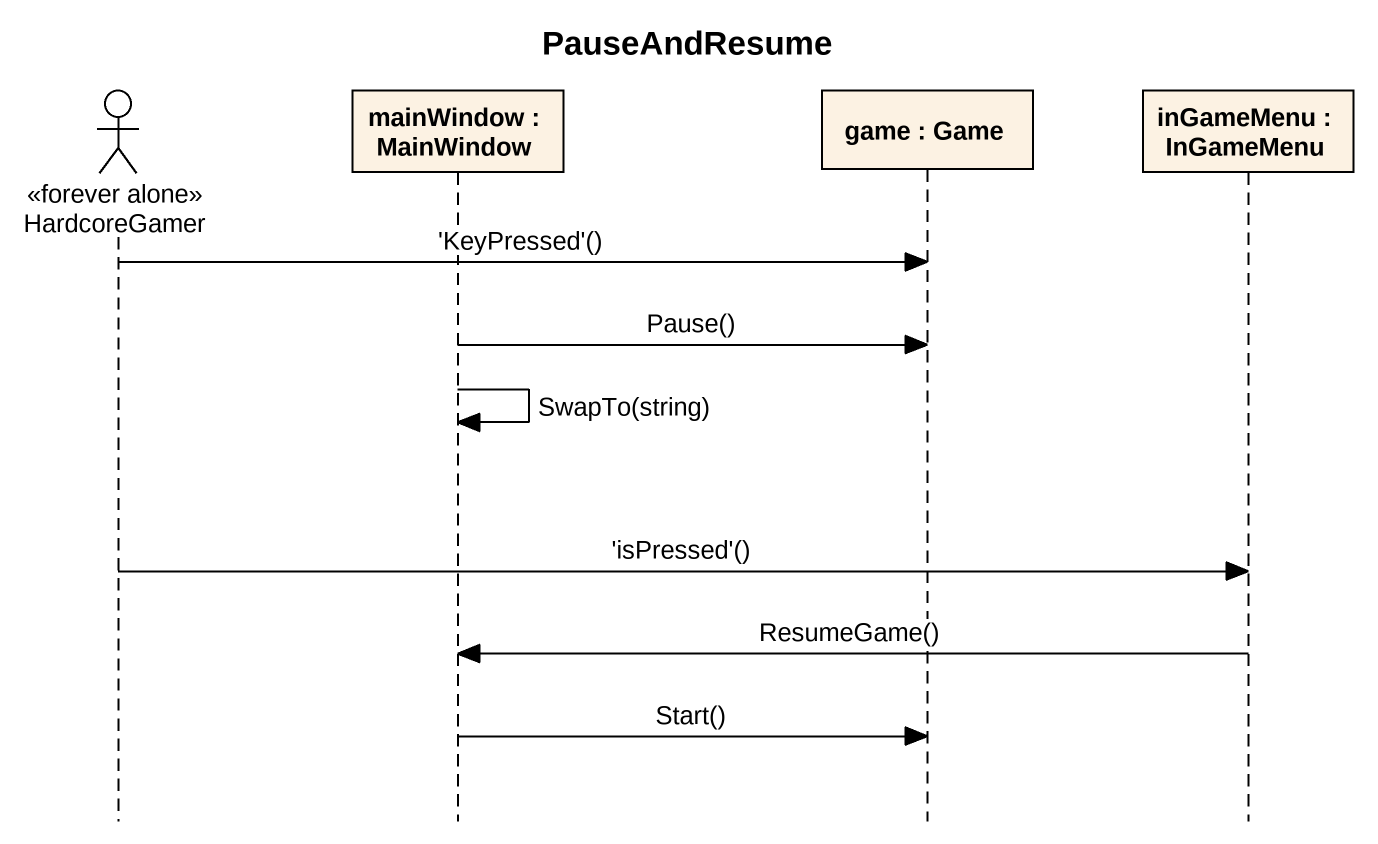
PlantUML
@startuml
title PauseAndResume
hide footbox
actor HardcoreGamer <<forever alone>>
participant "mainWindow : MainWindow" as mainWindow
participant "game : Game" as game
participant "inGameMenu : InGameMenu" as inGameMenu

HardcoreGamer -> game : 'KeyPressed'()
mainWindow -> game : Pause()
mainWindow -> mainWindow : SwapTo(string)
HardcoreGamer -> inGameMenu : 'isPressed'()
inGameMenu -> mainWindow : ResumeGame()
mainWindow -> game : Start()
@enduml
